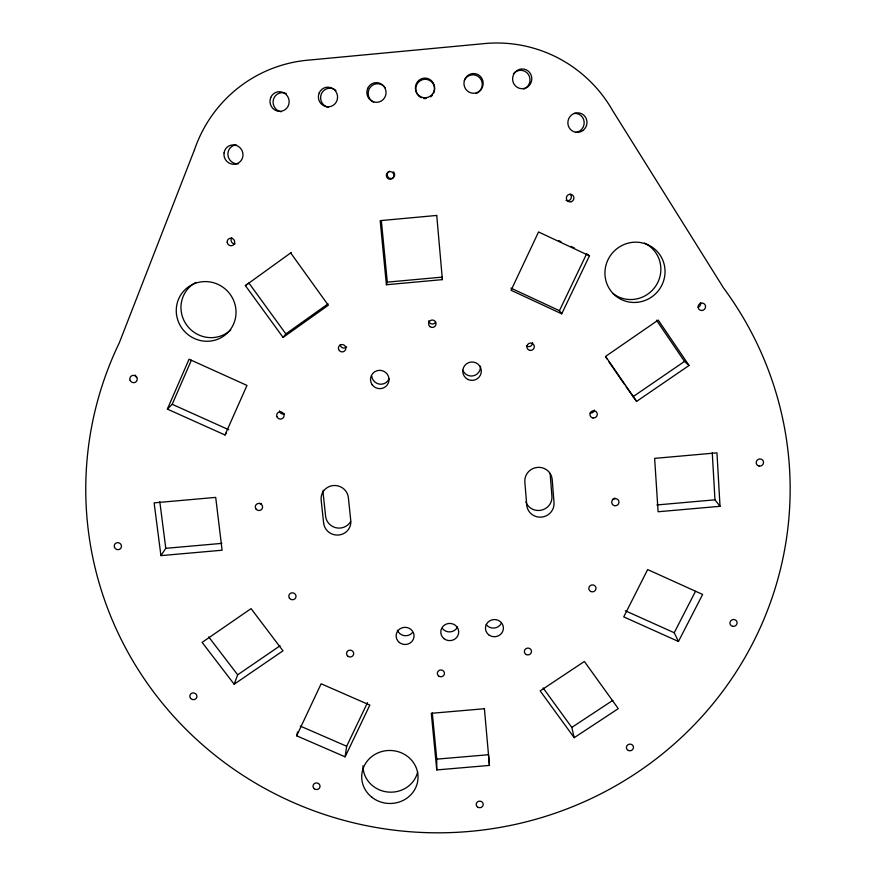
<?xml version="1.0" encoding="UTF-8"?>
<svg xmlns="http://www.w3.org/2000/svg" width="876" height="876" viewBox="0 0 876 876"><rect width="100%" height="100%" fill="white"/><g stroke="black" fill="none" stroke-linecap="round" stroke-linejoin="round"><path stroke-width="1.31" d="M297.566 731.964L296.668 735.796L345.111 756.831L346.666 746.253L367.504 702.618M387.301 282.127L442.281 277.112L442.391 279.63L386.393 284.733L387.301 282.127L381.345 220.533M234.166 684.222L282.992 650.824L251.062 608.623L202.104 642.382L234.166 684.222L237.67 674.805L280.079 645.776M167.371 409.103L189.052 359.215L246.966 385.418L224.99 434.978L167.371 409.103L172.2 404.296L191.384 360.178M296.668 735.796L321.131 683.773L369.836 705.092L345.111 756.831M561.724 313.816L559.446 310.684L586.668 253.744L589.471 255.836L561.724 313.816L511.08 290.274L538.543 231.965L589.471 255.836M678.451 641.473L623.734 616.89L647.649 569.564L702.629 594.443L678.451 641.473L674.224 632.746L695.456 591.366M160.932 555.625L154.132 502.857L215.704 497.393L222.099 550.227L160.932 555.625L165.783 548.321L159.815 501.773M224.99 434.978L226.501 432.886M285.861 333.887L248.861 282.981L245.389 285.609L283.09 337.435L285.861 333.887L328.04 303.863M245.389 285.609L291.226 252.529M283.09 337.435L328.303 305.253L290.744 253.011M632.987 396.719L684.506 361.427L689.073 365.467L636.589 401.394L626.132 386.776M574.196 737.691L540.153 690.879L584.369 661.479L618.281 708.64L574.196 737.691L571.809 727.419L612.85 700.34M436.631 215.452L380.195 220.642L386.393 284.733M165.783 548.321L221.869 543.372M656.869 504.959L714.98 499.824L720.017 506.306L658.106 511.759L654.635 458.378L716.962 452.848L720.017 506.306M484.373 708.739L431.31 713.305L436.763 769.927L489.443 765.427L488.523 754.718L436.752 759.142L436.763 769.927M300.326 726.105L346.666 746.253M172.2 404.296L228.767 429.733M625.333 610.769L674.224 632.746M510.927 288.127L559.446 310.684M558.614 240.593L561.056 241.743M570.813 246.32L574.47 248.028M208.674 636.896L237.67 674.805M543.12 687.945L571.809 727.419M636.589 401.394L605.59 356.401L658.226 320.079L689.073 365.467M605.579 356.937L607.101 359.149M608.623 361.361L624.61 384.564M656.463 320.178L684.506 361.427M432.306 712.933L436.752 759.142M484.384 708.454L489.443 765.427M436.741 215.43L442.391 279.63M550.139 473.544L551.924 496.243A13.458 13.085 -13.5 0 1 525.863 501.948M712.254 452.673L714.98 499.824M235.129 243.846A3.756 3.668 53.3 0 1 231.801 237.746M136.755 377.512A3.69 3.548 37.7 0 1 135.375 375.07M230.76 329.923A29.74 28.919 43.9 0 1 186.807 325.226A29.74 28.919 43.9 0 1 195.917 282.4M238.294 163.823A9.57 9.286 63.2 0 1 227.935 155.205A9.57 9.286 63.2 0 1 236.148 144.869M281.065 111.778A9.669 9.373 71.2 0 1 273.454 99.426A9.669 9.373 71.2 0 1 286.266 93.546M328.522 107.343A9.658 9.395 76.4 0 1 321.404 93.798A9.658 9.395 76.4 0 1 335.935 90.436M373.68 102.153A9.658 9.406 82.4 0 1 370.296 87.206A9.658 9.406 82.4 0 1 385.221 87.83M393.839 177.193A3.789 3.723 80.5 0 1 387.926 176.952A3.789 3.723 80.5 0 1 389.656 171.214M393.335 171.86A3.789 3.723 80.5 0 1 394.003 172.583M394.452 173.459A3.789 3.723 80.5 0 1 394.671 174.423M394.638 175.419A3.789 3.723 80.5 0 1 394.353 176.361M284.47 413.888A3.635 3.559 27.1 0 1 279.553 410.855M346.655 346.808A3.668 3.624 32.4 0 1 340.184 344.815M389.053 379.001A9.099 9.001 18.2 0 1 371.731 376.034M261.552 503.93A3.592 3.482 20.4 0 1 259.854 503.174M323.277 490.275A13.458 13.107 13.6 0 0 323.189 493.692L325.609 516.271A13.425 13.03 12.1 0 0 350.641 521.57M412.41 632.702A8.804 8.453 2.7 0 1 397.375 630.205M417.677 771.964A27.682 26.083 2.8 0 1 387.542 791.992A27.682 26.083 2.8 0 1 362.982 765.81M421.246 97.707A9.669 9.417 88.9 0 1 416.637 84.873A9.669 9.417 88.9 0 1 429.13 80.154A9.669 9.417 88.9 0 1 433.74 92.998M432.426 95.123A9.669 9.417 88.9 0 1 430.62 96.831M426.054 98.561A9.669 9.417 88.9 0 1 423.601 98.462M464.324 80.417A9.68 9.428 -84.8 0 1 479.818 77.898A9.68 9.428 -84.8 0 1 476.073 93.557M513.413 73.803A9.702 9.417 -79.1 0 1 528.359 74.416A9.702 9.417 -79.1 0 1 523.76 89.1M570.101 194.144A3.778 3.701 -63.6 0 1 566.06 200.462M435.7 321.963A3.668 3.657 4 0 1 428.736 320.758M480.453 366.234A9.11 9.023 -14.2 0 1 462.835 370.165M532.531 342.702A3.668 3.624 -32.7 0 1 526.52 345.823M594.344 410.088A3.646 3.559 -27.1 0 1 590.106 413.001M574.108 113.398A9.614 9.351 -70.5 0 1 584.161 122.082A9.614 9.351 -70.5 0 1 575.488 132.495M644.418 243.09A29.915 29.193 -49 0 1 656.255 285.215A29.915 29.193 -49 0 1 612.959 293.526M700.482 302.505A3.734 3.613 -44.1 0 1 698.15 307.213M457.491 627.019A8.815 8.464 -1.1 0 1 442.292 628.344M501.39 623.197A8.826 8.464 -4.9 0 1 486.18 624.522M614.864 498.028A3.603 3.482 -20.6 0 1 612.412 499.265M194.472 149.774L119.3 342.823A352.196 343.677 -0.2 0 0 236.629 771.165A352.196 343.677 -0.2 0 0 689.073 730.069A352.196 343.677 -0.2 0 0 723.521 287.93L612.773 110.825A136.963 134.707 -76.3 0 0 482.26 43.8L309.524 60.039A136.689 134.127 66.3 0 0 194.472 149.774M323.627 523.027L321.153 500.054A13.709 13.326 13.5 0 1 333.351 485.534A13.709 13.326 13.5 0 1 348.374 497.645L350.772 520.629A13.666 13.249 12 0 1 338.596 535.028A13.666 13.249 12 0 1 323.627 523.027M526.739 505.069L524.844 481.986A13.742 13.392 -14.6 0 1 537.459 467.39A13.742 13.392 -14.6 0 1 552.208 479.555L554.015 502.649A13.698 13.315 -13.4 0 1 541.434 517.114A13.698 13.315 -13.4 0 1 526.739 505.069M227.202 242.313A3.833 3.734 52.9 0 0 233.191 245.072A3.833 3.734 52.9 0 0 232.436 238.524A3.833 3.734 52.9 0 0 227.202 242.313M130.108 380.293A3.756 3.613 37.4 0 0 136.459 381.378A3.756 3.613 37.4 0 0 134.028 375.41A3.756 3.613 37.4 0 0 130.108 380.293M176.459 314.057A30.288 29.445 43.5 0 0 224.004 335.847A30.288 29.445 43.5 0 0 217.96 284.35A30.288 29.445 43.5 0 0 176.459 314.057M224.048 152.939A9.756 9.461 62.9 0 0 236.969 163.692A9.756 9.461 62.9 0 0 239.378 147.146A9.756 9.461 62.9 0 0 224.048 152.939M270.793 97.422A9.855 9.548 71 0 0 280.616 111.318A9.855 9.548 71 0 0 287.295 95.878A9.855 9.548 71 0 0 270.793 97.422M319.225 92.889A9.844 9.57 76.2 0 0 328.982 106.795A9.844 9.57 76.2 0 0 335.749 91.345A9.844 9.57 76.2 0 0 319.225 92.889M367.712 88.345A9.844 9.592 82.3 0 0 377.392 102.273A9.844 9.592 82.3 0 0 384.257 86.801A9.844 9.592 82.3 0 0 367.712 88.345M386.655 173.776A3.865 3.8 80.3 0 0 390.477 179.241A3.865 3.8 80.3 0 0 393.204 173.174A3.865 3.8 80.3 0 0 386.655 173.776M276.925 416.702A3.701 3.613 26.7 0 0 283.244 417.775A3.701 3.613 26.7 0 0 280.922 411.862A3.701 3.613 26.7 0 0 276.925 416.702M338.651 349.491A3.734 3.679 31.6 0 0 345.002 350.586A3.734 3.679 31.6 0 0 342.713 344.575A3.734 3.679 31.6 0 0 338.651 349.491M372.223 384.783A9.275 9.165 17.7 0 0 388.188 383.36A9.275 9.165 17.7 0 0 378.87 370.362A9.275 9.165 17.7 0 0 372.223 384.783M114.493 547.369A3.657 3.482 25.8 0 0 120.724 548.409A3.657 3.482 25.8 0 0 118.326 542.693A3.657 3.482 25.8 0 0 114.493 547.369M256.011 509.011A3.657 3.537 20.2 0 0 262.285 508.463A3.657 3.537 20.2 0 0 258.54 503.426A3.657 3.537 20.2 0 0 256.011 509.011M190.519 698.227A3.57 3.373 15.5 0 0 196.64 697.701A3.57 3.373 15.5 0 0 192.939 692.916A3.57 3.373 15.5 0 0 190.519 698.227M289.507 598.275A3.613 3.46 12.8 0 0 295.716 597.728A3.613 3.46 12.8 0 0 292.036 592.811A3.613 3.46 12.8 0 0 289.507 598.275M399.368 642.502A8.968 8.596 2.7 0 0 413.932 637.378A8.968 8.596 2.7 0 0 401.975 627.84A8.968 8.596 2.7 0 0 399.368 642.502M347.86 656.19A3.581 3.416 6.8 0 0 353.652 654.142A3.581 3.416 6.8 0 0 348.856 650.353A3.581 3.416 6.8 0 0 347.86 656.19M314.309 788.772A3.515 3.307 6.9 0 0 320.003 786.801A3.515 3.307 6.9 0 0 315.261 783.133A3.515 3.307 6.9 0 0 314.309 788.772M438.613 675.976A3.57 3.405 -0.2 0 0 444.417 673.951A3.57 3.405 -0.2 0 0 439.664 670.173A3.57 3.405 -0.2 0 0 438.613 675.976M371.895 797.28A28.163 26.499 2.8 0 0 417.633 781.589A28.163 26.499 2.8 0 0 380.085 752.068A28.163 26.499 2.8 0 0 371.895 797.28M417.6 81.632A9.855 9.603 88.8 0 0 423.36 97.641A9.855 9.603 88.8 0 0 433.981 84.523A9.855 9.603 88.8 0 0 417.6 81.632M480.913 89.702A9.866 9.603 -84.7 0 0 475.252 73.661A9.866 9.603 -84.7 0 0 464.532 86.79A9.866 9.603 -84.7 0 0 480.913 89.702M527.659 86.899A9.888 9.603 -78.9 0 0 526.334 69.872A9.888 9.603 -78.9 0 0 512.624 79.727A9.888 9.603 -78.9 0 0 527.659 86.899M571.393 201.677A3.854 3.778 -63.2 0 0 572.619 195.129A3.854 3.778 -63.2 0 0 566.422 197.429A3.854 3.778 -63.2 0 0 571.393 201.677M429.919 326.595A3.734 3.723 3.5 0 0 435.985 324.372A3.734 3.723 3.5 0 0 431.025 320.244A3.734 3.723 3.5 0 0 429.919 326.595M468.102 379.527A9.275 9.187 -13.7 0 0 481.274 370.362A9.275 9.187 -13.7 0 0 466.733 363.671A9.275 9.187 -13.7 0 0 468.102 379.527M529.925 350.389A3.734 3.69 -31.9 0 0 534.108 345.472A3.734 3.69 -31.9 0 0 527.768 344.377A3.734 3.69 -31.9 0 0 529.925 350.389M592.91 417.951A3.712 3.624 -26.8 0 0 597.103 413.122A3.712 3.624 -26.8 0 0 590.829 412.038A3.712 3.624 -26.8 0 0 592.91 417.951M582.803 130.579A9.8 9.526 -70.3 0 0 581.598 113.727A9.8 9.526 -70.3 0 0 567.889 123.483A9.8 9.526 -70.3 0 0 582.803 130.579M636.885 302.362A30.474 29.718 -48.6 0 0 660.022 255.025A30.474 29.718 -48.6 0 0 608.064 259.603A30.474 29.718 -48.6 0 0 636.885 302.362M702.037 310.498A3.8 3.679 -43.7 0 0 704.95 304.629A3.8 3.679 -43.7 0 0 698.479 305.209A3.8 3.679 -43.7 0 0 702.037 310.498M443.979 638.626A8.968 8.607 -1.1 0 0 458.575 633.501A8.968 8.607 -1.1 0 0 446.661 623.942A8.968 8.607 -1.1 0 0 443.979 638.626M488.633 634.739A8.979 8.607 -4.8 0 0 503.262 629.614A8.979 8.607 -4.8 0 0 491.403 620.055A8.979 8.607 -4.8 0 0 488.633 634.739M590.84 591.508A3.613 3.471 -13.9 0 0 596.019 588.037A3.613 3.471 -13.9 0 0 590.402 585.507A3.613 3.471 -13.9 0 0 590.84 591.508M526.388 654.602A3.581 3.416 -7.1 0 0 531.491 651.197A3.581 3.416 -7.1 0 0 525.896 648.7A3.581 3.416 -7.1 0 0 526.388 654.602M477.453 806.949A3.504 3.285 -2.3 0 0 483.169 804.978A3.504 3.285 -2.3 0 0 478.526 801.332A3.504 3.285 -2.3 0 0 477.453 806.949M614.645 505.693A3.668 3.548 -20.4 0 0 618.795 500.962A3.668 3.548 -20.4 0 0 612.598 499.911A3.668 3.548 -20.4 0 0 614.645 505.693M759.098 466.076A3.712 3.548 -31 0 0 763.368 461.302A3.712 3.548 -31 0 0 757.149 460.228A3.712 3.548 -31 0 0 759.098 466.076M628.388 750.48A3.548 3.329 -11.2 0 0 633.479 747.151A3.548 3.329 -11.2 0 0 627.982 744.72A3.548 3.329 -11.2 0 0 628.388 750.48M732.774 626.34A3.624 3.427 -20.7 0 0 736.935 621.752A3.624 3.427 -20.7 0 0 730.836 620.723A3.624 3.427 -20.7 0 0 732.774 626.34"/></g></svg>
